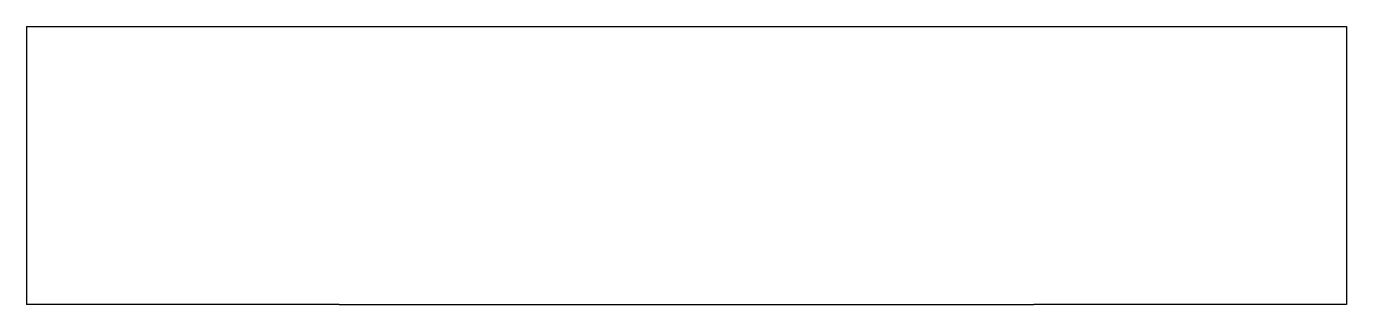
# Model space of a CAD drawing. Header units: metres. Extents: x -19 to 19, y 0 to 8.
import ezdxf

# ---------------------------------------------------------------- set-up
doc = ezdxf.new("R2010")
doc.units = ezdxf.units.M

msp = doc.modelspace()

# ---------------------------------------------------------------- linework, layer by layer
for points in [[(-19, 8), (-18.984, 8), (-18.968, 8), (-18.952, 8), (-18.923, 8), (-18.876, 8), (-18.828, 8), (-18.781, 8), (-18.707, 8), (-18.629, 8), (-18.551, 8), (-18.464, 8), (-18.356, 8), (-18.248, 8), (-18.14, 8), (-18.011, 8), (-17.874, 8), (-17.738, 8), (-17.597, 8), (-17.434, 8), (-17.27, 8), (-17.107, 8), (-16.929, 8), (-16.741, 8), (-16.552, 8), (-16.364, 8), (-16.153, 8), (-15.943, 8), (-15.732, 8), (-15.513, 8), (-15.282, 8), (-15.052, 8), (-14.821, 8), (-14.576, 8), (-14.329, 8), (-14.082, 8), (-13.83, 8), (-13.569, 8), (-13.308, 8), (-13.047, 8), (-12.779, 8), (-12.507, 8), (-12.235, 8), (-11.963, 8), (-11.684, 8), (-11.406, 8), (-11.127, 8), (-10.846, 8), (-10.564, 8), (-10.282, 8), (-10, 8)], [(-19, 8), (-19, 7.84), (-19, 7.68), (-19, 7.52), (-19, 7.36), (-19, 7.2), (-19, 7.04), (-19, 6.88), (-19, 6.72), (-19, 6.56), (-19, 6.4), (-19, 6.24), (-19, 6.08), (-19, 5.92), (-19, 5.76), (-19, 5.6), (-19, 5.44), (-19, 5.28), (-19, 5.12), (-19, 4.96), (-19, 4.8), (-19, 4.64), (-19, 4.48), (-19, 4.32), (-19, 4.16), (-19, 4), (-19, 3.84), (-19, 3.68), (-19, 3.52), (-19, 3.36), (-19, 3.2), (-19, 3.04), (-19, 2.88), (-19, 2.72), (-19, 2.56), (-19, 2.4), (-19, 2.24), (-19, 2.08), (-19, 1.92), (-19, 1.76), (-19, 1.6), (-19, 1.44), (-19, 1.28), (-19, 1.12), (-19, 0.96), (-19, 0.8), (-19, 0.64), (-19, 0.48), (-19, 0.32), (-19, 0.16), (-19, 0)], [(-10, 8), (-9.6, 8), (-9.2, 8), (-8.8, 8), (-8.4, 8), (-8, 8), (-7.6, 8), (-7.2, 8), (-6.8, 8), (-6.4, 8), (-6, 8), (-5.6, 8), (-5.2, 8), (-4.8, 8), (-4.4, 8), (-4, 8), (-3.6, 8), (-3.2, 8), (-2.8, 8), (-2.4, 8), (-2, 8), (-1.6, 8), (-1.2, 8), (-0.8, 8), (-0.4, 8), (0, 8), (0.4, 8), (0.8, 8), (1.2, 8), (1.6, 8), (2, 8), (2.4, 8), (2.8, 8), (3.2, 8), (3.6, 8), (4, 8), (4.4, 8), (4.8, 8), (5.2, 8), (5.6, 8), (6, 8), (6.4, 8), (6.8, 8), (7.2, 8), (7.6, 8), (8, 8), (8.4, 8), (8.8, 8), (9.2, 8), (9.6, 8), (10, 8)], [(10, 8), (10.282, 8), (10.564, 8), (10.846, 8), (11.127, 8), (11.406, 8), (11.684, 8), (11.963, 8), (12.235, 8), (12.507, 8), (12.779, 8), (13.047, 8), (13.308, 8), (13.569, 8), (13.83, 8), (14.082, 8), (14.329, 8), (14.576, 8), (14.821, 8), (15.052, 8), (15.282, 8), (15.513, 8), (15.732, 8), (15.943, 8), (16.153, 8), (16.364, 8), (16.552, 8), (16.741, 8), (16.929, 8), (17.107, 8), (17.27, 8), (17.434, 8), (17.597, 8), (17.738, 8), (17.874, 8), (18.011, 8), (18.14, 8), (18.248, 8), (18.356, 8), (18.464, 8), (18.551, 8), (18.629, 8), (18.707, 8), (18.781, 8), (18.828, 8), (18.876, 8), (18.923, 8), (18.952, 8), (18.968, 8), (18.984, 8), (19, 8)], [(19, 8), (19, 7.84), (19, 7.68), (19, 7.52), (19, 7.36), (19, 7.2), (19, 7.04), (19, 6.88), (19, 6.72), (19, 6.56), (19, 6.4), (19, 6.24), (19, 6.08), (19, 5.92), (19, 5.76), (19, 5.6), (19, 5.44), (19, 5.28), (19, 5.12), (19, 4.96), (19, 4.8), (19, 4.64), (19, 4.48), (19, 4.32), (19, 4.16), (19, 4), (19, 3.84), (19, 3.68), (19, 3.52), (19, 3.36), (19, 3.2), (19, 3.04), (19, 2.88), (19, 2.72), (19, 2.56), (19, 2.4), (19, 2.24), (19, 2.08), (19, 1.92), (19, 1.76), (19, 1.6), (19, 1.44), (19, 1.28), (19, 1.12), (19, 0.96), (19, 0.8), (19, 0.64), (19, 0.48), (19, 0.32), (19, 0.16), (19, 0)], [(-10, 0), (-10.282, 0), (-10.564, 0), (-10.846, 0), (-11.127, 0), (-11.406, 0), (-11.684, 0), (-11.963, 0), (-12.235, 0), (-12.507, 0), (-12.779, 0), (-13.047, 0), (-13.308, 0), (-13.569, 0), (-13.83, 0), (-14.082, 0), (-14.329, 0), (-14.576, 0), (-14.821, 0), (-15.052, 0), (-15.282, 0), (-15.513, 0), (-15.732, 0), (-15.943, 0), (-16.153, 0), (-16.364, 0), (-16.552, 0), (-16.741, 0), (-16.929, 0), (-17.107, 0), (-17.27, 0), (-17.434, 0), (-17.597, 0), (-17.738, 0), (-17.874, 0), (-18.011, 0), (-18.14, 0), (-18.248, 0), (-18.356, 0), (-18.464, 0), (-18.551, 0), (-18.629, 0), (-18.707, 0), (-18.781, 0), (-18.828, 0), (-18.876, 0), (-18.923, 0), (-18.952, 0), (-18.968, 0), (-18.984, 0), (-19, 0)], [(-10, 0), (-9.6, 0), (-9.2, 0), (-8.8, 0), (-8.4, 0), (-8, 0), (-7.6, 0), (-7.2, 0), (-6.8, 0), (-6.4, 0), (-6, 0), (-5.6, 0), (-5.2, 0), (-4.8, 0), (-4.4, 0), (-4, 0), (-3.6, 0), (-3.2, 0), (-2.8, 0), (-2.4, 0), (-2, 0), (-1.6, 0), (-1.2, 0), (-0.8, 0), (-0.4, 0), (0, 0), (0.4, 0), (0.8, 0), (1.2, 0), (1.6, 0), (2, 0), (2.4, 0), (2.8, 0), (3.2, 0), (3.6, 0), (4, 0), (4.4, 0), (4.8, 0), (5.2, 0), (5.6, 0), (6, 0), (6.4, 0), (6.8, 0), (7.2, 0), (7.6, 0), (8, 0), (8.4, 0), (8.8, 0), (9.2, 0), (9.6, 0), (10, 0)], [(19, 0), (18.984, 0), (18.968, 0), (18.952, 0), (18.923, 0), (18.876, 0), (18.828, 0), (18.781, 0), (18.707, 0), (18.629, 0), (18.551, 0), (18.464, 0), (18.356, 0), (18.248, 0), (18.14, 0), (18.011, 0), (17.874, 0), (17.738, 0), (17.597, 0), (17.434, 0), (17.27, 0), (17.107, 0), (16.929, 0), (16.741, 0), (16.552, 0), (16.364, 0), (16.153, 0), (15.943, 0), (15.732, 0), (15.513, 0), (15.282, 0), (15.052, 0), (14.821, 0), (14.576, 0), (14.329, 0), (14.082, 0), (13.83, 0), (13.569, 0), (13.308, 0), (13.047, 0), (12.779, 0), (12.507, 0), (12.235, 0), (11.963, 0), (11.684, 0), (11.406, 0), (11.127, 0), (10.846, 0), (10.564, 0), (10.282, 0), (10, 0)]]:
    msp.add_lwpolyline(points)

doc.saveas('drawing.dxf')
